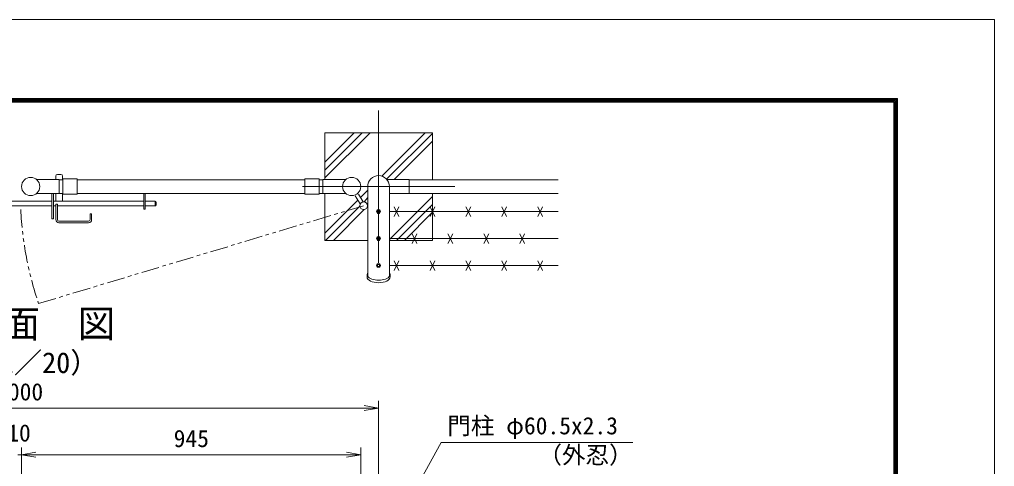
# Model space of a CAD drawing. Units: millimetres, scale not verified. Extents: x -4200 to 4200, y -2970 to 2970.
# Drawn here: x 1484 to 4200, y 1725 to 2970 of the extents above; entities that cross this region are included whole.
import ezdxf
from ezdxf.enums import TextEntityAlignment as Align

# ---------------------------------------------------------------- set-up
doc = ezdxf.new("R2010")
doc.units = ezdxf.units.MM
doc.header["$LTSCALE"] = 20
doc.linetypes.add('USER1', pattern=[50.8, 31.75, -6.35, 6.35, -6.35])
doc.linetypes.add('USER3', pattern=[5, 2.5, -0.5, 0.5, -0.5, 0.5, -0.5])
for name, color, linetype, lineweight in [('0-0_D-STR-TXT', 7, 'Continuous', 9), ('0-1_D-TTL', 7, 'Continuous', 9), ('0-2_D-TTL-TXT', 7, 'Continuous', 18), ('0-3_D-STR4', 7, 'Continuous', 9), ('0-4_D-BMK', 2, 'USER1', 13), ('0-5_D-STR1', 1, 'Continuous', 18), ('0-7_D-DCR-HCH', 7, 'Continuous', 9), ('0-8_D-STR3', 3, 'Continuous', 13), ('0-9_D-STR-DIM', 7, 'Continuous', 9), ('0-A_0', 7, 'Continuous', 9)]:
    doc.layers.add(name, color=color, linetype=linetype, lineweight=lineweight)
doc.styles.add('ＭＳ ゴシック', font='')
doc.styles.get('ＭＳ ゴシック').set_extended_font_data('MS Gothic')

# ---------------------------------------------------------------- blocks, each defined once
blk = doc.blocks.new('_Open')
at = {"layer": '0-A_0'}
blk.add_line((-20, 3.33), (0, 0), dxfattribs=at)
blk.add_lwpolyline([(-20, -3.33), (0, 0), (-20, 0)], dxfattribs=at)
blk = doc.blocks.new('MLeader12')
at = {"layer": '0-0_D-STR-TXT'}
blk.add_line((2522.57, 1530.58), (2497.46, 1498.74), dxfattribs=at)
for points in [[(2516.73, 1533.79), (2658.6, 1791.85), (3185.68, 1791.85), (3192.88, 1791.85)], [(2510.89, 1537.01), (2497.46, 1498.74), (2516.73, 1533.79)]]:
    blk.add_lwpolyline(points, dxfattribs=at)

msp = doc.modelspace()

# ---------------------------------------------------------------- linework, layer by layer
at = {"layer": '0-1_D-TTL', "color": 2, "lineweight": 18}
msp.add_lwpolyline([(-4200, 2970), (4200, 2970), (4200, -2970), (-4200, -2970)], close=True, dxfattribs=at)
at = {"layer": '0-1_D-TTL'}
for points in [[(-3930, 2750), (3930, 2750), (3930, -2750), (-3930, -2750)], [(-3927.5, 2747.5), (3927.5, 2747.5), (3927.5, -2747.5), (-3927.5, -2747.5)], [(-3925, 2745), (3925, 2745), (3925, -2745), (-3925, -2745)], [(-3922.5, 2742.5), (3922.5, 2742.5), (3922.5, -2742.5), (-3922.5, -2742.5)], [(-3920, 2740), (3920, 2740), (3920, -2740), (-3920, -2740)]]:
    msp.add_lwpolyline(points, close=True, dxfattribs=at)
at = {"layer": '0-3_D-STR4'}
for p, q in [((2334.22, 2654.85), (2634.22, 2654.85)), ((2334.22, 2524.55), (2334.22, 2654.85)), ((2634.22, 2523.85), (2634.22, 2654.85)), ((2334.22, 2354.85), (2334.22, 2485.15)), ((2334.22, 2354.85), (2453.97, 2354.85))]:
    msp.add_line(p, q, dxfattribs=at)
msp.add_lwpolyline([(2514.47, 2354.85), (2634.22, 2354.85), (2634.22, 2485.85)], dxfattribs=at)
at = {"layer": '0-4_D-BMK'}
for p, q in [((2484.22, 2292.72), (2484.22, 2716.99)), ((2272.08, 2504.85), (2696.35, 2504.85))]:
    msp.add_line(p, q, dxfattribs=at)
at = {"layer": '0-4_D-BMK', "linetype": 'USER3'}
msp.add_line((1537.16, 2178.89), (2442.6, 2451.33), dxfattribs=at)
msp.add_arc((2446.32, 2487.65), 960.15, 182.81239, 198.75827, dxfattribs=at)
at = {"layer": '0-5_D-STR1'}
for p, q in [((1594.82, 2523.85), (1604.87, 2523.85)), ((1644.87, 2523.85), (2279.07, 2523.85)), ((2319.07, 2523.85), (2329.02, 2523.85)), ((2453.97, 2254.48), (2453.97, 2504.85)), ((2514.47, 2254.48), (2514.47, 2504.85)), ((2569.22, 2523.85), (2984.22, 2523.85)), ((1594.82, 2485.85), (1604.87, 2485.85)), ((1644.87, 2485.85), (2279.07, 2485.85)), ((2319.07, 2485.85), (2329.02, 2485.85)), ((2569.22, 2485.85), (2984.22, 2485.85)), ((2452.12, 2259.85), (2452.12, 2252.93)), ((2516.32, 2259.85), (2516.32, 2252.93))]:
    msp.add_line(p, q, dxfattribs=at)
for centre in [(1514.86, 2504.85), (2409.07, 2504.85)]:
    msp.add_circle(centre, 25.4, dxfattribs=at)
msp.add_arc((2484.22, 2504.85), 30.25, 0, 180, dxfattribs=at)
for centre, start_param, end_param in [((2484.22, 2259.85), 2.8004339, 6.6243441), ((2484.22, 2252.93), 3.1415927, 6.2831853)]:
    msp.add_ellipse(centre, major_axis=(32.1, 0), ratio=0.5, start_param=start_param, end_param=end_param, dxfattribs=at)
at = {"layer": '0-7_D-DCR-HCH'}
for p, q in [((2334.22, 2528.63), (2460.43, 2654.85)), ((2334.22, 2550.73), (2438.34, 2654.85)), ((2334.22, 2572.83), (2416.24, 2654.85)), ((2493.89, 2534.68), (2614.07, 2654.85)), ((2507.36, 2526.05), (2634.22, 2652.91)), ((2527.96, 2524.55), (2634.22, 2630.81)), ((2433.77, 2474.56), (2453.97, 2494.75)), ((2514.47, 2357.43), (2634.22, 2477.18)), ((2334.22, 2375), (2426.53, 2467.31)), ((2336.16, 2354.85), (2431.83, 2450.52)), ((2453.3, 2449.9), (2453.97, 2450.56)), ((2533.99, 2354.85), (2634.22, 2455.08)), ((2358.26, 2354.85), (2444.03, 2440.63)), ((2556.08, 2354.85), (2634.22, 2432.99))]:
    msp.add_line(p, q, dxfattribs=at)
at = {"layer": '0-8_D-STR3'}
for p, q in [((1584.92, 2533.65), (1584.92, 2524.55)), ((1589.92, 2538.65), (1598.92, 2538.65)), ((1603.92, 2533.65), (1603.92, 2523.85)), ((1604.87, 2526.15), (1644.87, 2526.15)), ((1604.87, 2483.55), (1604.87, 2526.15)), ((1644.87, 2483.55), (1644.87, 2526.15)), ((2279.07, 2526.15), (2319.07, 2526.15)), ((2279.07, 2483.55), (2279.07, 2526.15)), ((2319.07, 2483.55), (2319.07, 2526.15)), ((1530.9, 2524.55), (1594.82, 2524.55)), ((1594.82, 2524.55), (1594.82, 2485.15)), ((2393.03, 2524.55), (2328.62, 2524.55)), ((2328.62, 2524.55), (2328.62, 2485.15)), ((1530.9, 2485.15), (1594.82, 2485.15)), ((1578.92, 2485.15), (1578.92, 2414.65)), ((1584.92, 2485.15), (1584.92, 2463.65)), ((1603.92, 2485.85), (1603.92, 2463.65)), ((1604.87, 2483.55), (1644.87, 2483.55)), ((1829.92, 2485.85), (1829.92, 2442.15)), ((1834.42, 2485.85), (1834.42, 2442.15)), ((2279.07, 2483.55), (2319.07, 2483.55)), ((2393.03, 2485.15), (2328.62, 2485.15)), ((2419.43, 2478.49), (2433.25, 2456.73)), ((2427.88, 2483.85), (2441.69, 2462.09)), ((2444.53, 2461.96), (2453.97, 2474.1)), ((2569.22, 2485.15), (2514.47, 2485.15)), ((1393.62, 2463.65), (1574.42, 2463.65)), ((1393.62, 2450.65), (1574.42, 2450.65)), ((1578.92, 2463.65), (1829.92, 2463.65)), ((1578.92, 2450.65), (1584.92, 2450.65)), ((1584.92, 2455.65), (1584.92, 2412.65)), ((1584.92, 2455.65), (1589.42, 2455.65)), ((1589.42, 2455.65), (1589.42, 2412.65)), ((1589.42, 2450.65), (1829.92, 2450.65)), ((1834.42, 2463.65), (1861.42, 2463.65)), ((1834.42, 2450.65), (1861.42, 2450.65)), ((1861.42, 2463.65), (1861.42, 2450.65)), ((1864.42, 2460.65), (1864.42, 2453.65)), ((2452.42, 2455.82), (2453.97, 2457.8)), ((2527.51, 2448.27), (2540.92, 2421.44)), ((2527.51, 2421.44), (2540.92, 2448.27)), ((2627.51, 2448.27), (2640.92, 2421.44)), ((2627.51, 2421.44), (2640.92, 2448.27)), ((2727.51, 2448.27), (2740.92, 2421.44)), ((2727.51, 2421.44), (2740.92, 2448.27)), ((2827.51, 2448.27), (2840.92, 2421.44)), ((2827.51, 2421.44), (2840.92, 2448.27)), ((2927.51, 2448.27), (2940.92, 2421.44)), ((2927.51, 2421.44), (2940.92, 2448.27)), ((1680.42, 2428.65), (1680.42, 2412.65)), ((1680.42, 2428.65), (1684.92, 2428.65)), ((1684.92, 2428.65), (1684.92, 2412.65)), ((1829.92, 2442.15), (1834.42, 2442.15)), ((2481.33, 2439.85), (2478.44, 2434.85)), ((2487.1, 2439.85), (2481.33, 2439.85)), ((2489.99, 2434.85), (2487.1, 2439.85)), ((2487.1, 2429.85), (2489.99, 2434.85)), ((2984.22, 2434.85), (2514.47, 2434.85)), ((1593.92, 2408.15), (1675.92, 2408.15)), ((1593.92, 2403.65), (1675.92, 2403.65)), ((2481.33, 2364.85), (2478.44, 2359.85)), ((2487.1, 2364.85), (2481.33, 2364.85)), ((2489.99, 2359.85), (2487.1, 2364.85)), ((2577.51, 2373.27), (2590.92, 2346.44)), ((2577.51, 2346.44), (2590.92, 2373.27)), ((2677.51, 2373.27), (2690.92, 2346.44)), ((2677.51, 2346.44), (2690.92, 2373.27)), ((2777.51, 2373.27), (2790.92, 2346.44)), ((2777.51, 2346.44), (2790.92, 2373.27)), ((2877.51, 2373.27), (2890.92, 2346.44)), ((2877.51, 2346.44), (2890.92, 2373.27)), ((2487.1, 2354.85), (2489.99, 2359.85)), ((2984.22, 2359.85), (2514.47, 2359.85)), ((2481.33, 2289.85), (2478.44, 2284.85)), ((2487.1, 2289.85), (2481.33, 2289.85)), ((2489.99, 2284.85), (2487.1, 2289.85)), ((2487.1, 2279.85), (2489.99, 2284.85)), ((2984.22, 2284.85), (2514.47, 2284.85)), ((2527.51, 2298.27), (2540.92, 2271.44)), ((2527.51, 2271.44), (2540.92, 2298.27)), ((2627.51, 2298.27), (2640.92, 2271.44)), ((2627.51, 2271.44), (2640.92, 2298.27)), ((2727.51, 2298.27), (2740.92, 2271.44)), ((2727.51, 2271.44), (2740.92, 2298.27)), ((2827.51, 2298.27), (2840.92, 2271.44)), ((2827.51, 2271.44), (2840.92, 2298.27)), ((2927.51, 2298.27), (2940.92, 2271.44)), ((2927.51, 2271.44), (2940.92, 2298.27))]:
    msp.add_line(p, q, dxfattribs=at)
for points in [[(2569.22, 2485.15), (2569.22, 2524.55), (2507.17, 2524.55)], [(1574.42, 2485.15), (1574.42, 2414.65), (1578.92, 2414.65)], [(2478.44, 2434.85), (2481.33, 2429.85), (2487.1, 2429.85)], [(2478.44, 2359.85), (2481.33, 2354.85), (2487.1, 2354.85)], [(2478.44, 2284.85), (2481.33, 2279.85), (2487.1, 2279.85)]]:
    msp.add_lwpolyline(points, dxfattribs=at)
for centre, radius in [((2442.6, 2451.33), 10.8), ((2484.22, 2434.85), 4.9), ((2484.22, 2434.85), 3), ((2484.22, 2359.85), 4.9), ((2484.22, 2359.85), 3), ((2484.22, 2284.85), 4.9), ((2484.22, 2284.85), 3)]:
    msp.add_circle(centre, radius, dxfattribs=at)
for centre, radius, start, end in [((1589.92, 2533.65), 5, 90, 180), ((1598.92, 2533.65), 5, 0, 90), ((1861.42, 2460.65), 3, 0, 90), ((1861.42, 2453.65), 3, 270, 0), ((1593.92, 2412.65), 9, 180, 270), ((1593.92, 2412.65), 4.5, 180, 270), ((1675.92, 2412.65), 4.5, 270, 0), ((1675.92, 2412.65), 9, 270, 0)]:
    msp.add_arc(centre, radius, start, end, dxfattribs=at)
at = {"layer": '0-9_D-STR-DIM'}
for p, q in [((2484.22, 1635.52), (2484.22, 1908.03)), ((524.22, 1888.03), (2444.22, 1888.03)), ((1489.47, 1584.37), (1489.47, 1778.03)), ((1489.47, 1584.37), (1489.47, 1778.03)), ((2434.47, 1584.37), (2434.47, 1778.03)), ((1478.97, 1758.03), (1489.47, 1758.03)), ((1529.47, 1758.03), (2394.47, 1758.03)), ((1529.47, 1758.03), (1569.47, 1758.03))]:
    msp.add_line(p, q, dxfattribs=at)

# ---------------------------------------------------------------- block references
at = {"layer": '0-0_D-STR-TXT'}
msp.add_blockref('MLeader12', (0, 0), dxfattribs=at)
at = {"layer": '0-9_D-STR-DIM', "xscale": 2, "yscale": 2}
for p in [(2484.22, 1888.03), (2434.47, 1758.03)]:
    msp.add_blockref('_Open', p, dxfattribs=at)
at = {"layer": '0-9_D-STR-DIM', "xscale": 2, "yscale": 2, "rotation": 180}
msp.add_blockref('_Open', (1489.47, 1758.03), dxfattribs=at)
msp.add_blockref('_Open', (1489.47, 1758.03), dxfattribs=at)

# ---------------------------------------------------------------- texts
at = {"layer": '0-0_D-STR-TXT', "style": 'ＭＳ ゴシック'}
for s, p in [('門柱 φ60.5x2.3', (2675.64, 1800.22)), ('（外忍）', (2929.61, 1718.94))]:
    msp.add_text(s, height=48.09, dxfattribs=at).set_placement(p, align=Align.BOTTOM_LEFT)
at = {"layer": '0-2_D-TTL-TXT', "style": 'ＭＳ ゴシック'}
for s, height, p in [('平\u3000面\u3000図', 76.98, (1225.9, 2061.33)), ('（S=1／20）', 57.77, (1271.38, 1968.13))]:
    msp.add_text(s, height=height, dxfattribs=at).set_placement(p, align=Align.BOTTOM_LEFT)
at = {"layer": '0-9_D-STR-DIM', "style": 'ＭＳ ゴシック'}
for s, p in [('2000', (1418.97, 1894.78)), ('10', (1449.82, 1780.19)), ('945', (1913.49, 1764.78))]:
    msp.add_text(s, height=48.09, dxfattribs=at).set_placement(p, align=Align.BOTTOM_LEFT)

doc.saveas('drawing.dxf')
